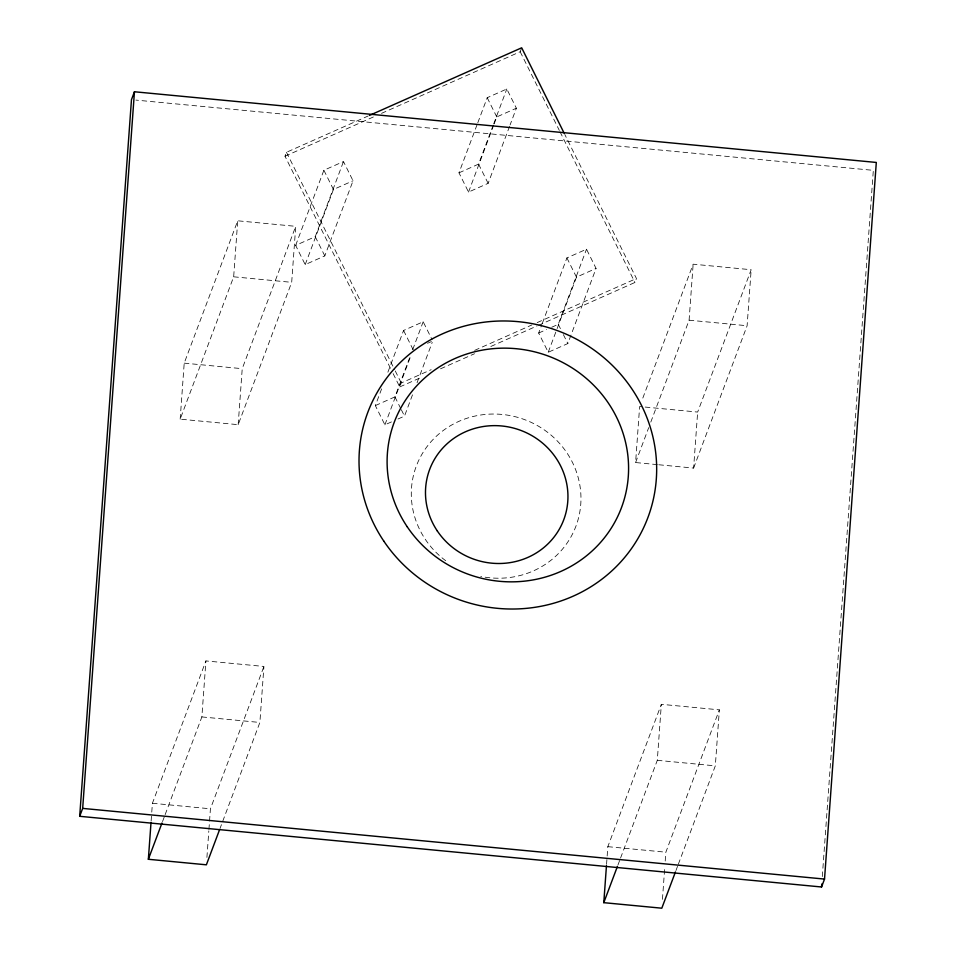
<?xml version="1.0" encoding="UTF-8"?>
<svg xmlns="http://www.w3.org/2000/svg" width="956" height="956" viewBox="0 0 956 956"><rect width="100%" height="100%" fill="white"/><g stroke="black" fill="none" stroke-linecap="round" stroke-linejoin="round"><path stroke-width="0.72" stroke-dasharray="4.78 3.58" d="M151.132 820.953L151.657 813.592M151.765 812.11L152.41 803.267L205.91 660.919L263.928 666.452L259.877 722.461L220.011 828.517M180.17 419.158L184.209 363.149L237.721 220.8L295.727 226.333L291.688 282.331L238.175 424.679L180.17 419.158L233.67 276.81L237.721 220.8M165.149 814.62L201.871 716.928L205.91 660.919M206.914 857.436L208.826 830.907M208.934 829.438L210.428 808.8L263.928 666.452M238.175 424.679L242.226 368.681L295.727 226.333M606.558 864.355L607.837 846.669L661.337 704.321L719.354 709.842L715.315 765.852L678.067 864.941M657.346 464.628L635.597 462.549L639.636 406.539L697.653 412.072L751.165 269.723L693.148 264.191L641.739 400.958M620.575 858.01L657.298 760.319L661.337 704.321M650.809 422.074L689.097 320.2L693.148 264.191M662.448 899.357L664.79 866.937M665.209 861.033L665.854 852.19L719.354 709.842M658.803 464.759L693.614 468.082L697.653 412.072M693.614 468.082L747.114 325.733L751.165 269.723M822.303 876.58L873.33 170.347L135.943 100.093M390.466 368.263L284.996 156.234L286.477 152.279L368.048 116.046M295.643 245.381L323.881 170.252L343.479 161.552L353.039 180.78L324.801 255.897L305.203 264.609L295.643 245.381L315.241 236.682L343.479 161.552M305.203 264.609L333.441 189.479L353.039 180.78M162.52 821.598L164.623 816.018M509.572 126.312L488.134 183.349L468.536 192.06L458.976 172.833L477.271 124.137M477.797 122.75L487.213 97.703L506.811 88.992L516.371 108.219L510.098 124.913M391.434 421.919L384.898 424.823L375.338 405.595L381.611 388.901M387.885 372.207L403.575 330.465L423.173 321.766L432.1 339.703M381.516 113.358L520.195 51.755L521.677 47.8M458.976 172.833L478.574 164.121L493.212 125.164M493.738 123.778L506.811 88.992M468.536 192.06L493.643 125.272M494.156 123.886L496.773 116.931L516.371 108.219M375.338 405.595L394.936 396.883L409.574 357.938M412.717 349.585L423.173 321.766M384.898 424.823L410.518 356.648M393.119 373.605L399.751 386.929L401.245 382.986L431.156 369.697M397.971 419.015L404.496 416.111L412.861 393.848M417.055 382.723L432.22 342.379M542.327 323.307L566.908 257.917L586.506 249.205L596.066 268.433L567.828 343.562L548.23 352.262L538.67 333.046L541.801 324.693M551.731 327.239L558.268 324.335L586.506 249.205M548.23 352.262L556.595 330.011M557.121 328.613L576.468 277.144L596.066 268.433M538.431 325.339L634.951 282.462L636.445 278.507L564.793 134.485M635.597 462.549L648.706 427.655M617.958 864.989L620.05 859.408M675.964 870.522L677.541 866.327M284.996 156.234L373.366 116.979M427.511 343.312L431.431 341.567M474.654 350.374L531.763 325.004M537.2 322.59L636.445 278.507M399.751 386.929L421.512 377.273M440.537 368.813L474.535 353.72M490.846 346.478L537.069 325.936M538.67 333.046L546.509 329.557M233.67 276.81L291.688 282.331M689.097 320.2L747.114 325.733M184.209 363.149L242.226 368.681M201.871 716.928L259.877 722.461M657.298 760.319L715.315 765.852M152.41 803.267L210.428 808.8M607.837 846.669L665.854 852.19M520.195 51.755L559.332 130.434M560.001 131.773L634.951 282.462M487.213 97.703L496.773 116.931M566.908 257.917L576.468 277.144M478.574 164.121L488.134 183.349M558.268 324.335L560.825 329.462M563.371 334.588L567.828 343.562M323.881 170.252L333.441 189.479M403.575 330.465L413.135 349.693M286.477 152.279L394.613 369.649M395.27 370.976L401.245 382.986M315.241 236.682L324.801 255.897M394.936 396.883L400.672 408.427M401.317 409.706L404.496 416.111M445.723 560.73A85.275 81.63 20.6 0 1 450.909 425.444A85.275 81.63 20.6 0 1 579.444 482.959A85.275 81.63 20.6 0 1 480.737 576.396"/><path stroke-width="1.43" d="M79.695 816.305L131.474 99.663L134.449 91.764L876.305 162.448L824.526 879.078L821.551 886.989L79.695 816.305L82.67 808.394L134.449 91.764M219.486 829.916L206.376 864.81L148.359 859.277L151.024 822.435M675.45 871.92L661.803 908.2L603.786 902.667L606.451 865.825M821.551 886.989L821.766 884.013M148.359 859.277L161.994 822.997M603.786 902.667L617.433 866.387M369.41 115.437L521.677 47.8L564.136 133.147M82.67 808.394L824.526 879.078M383.81 541.12A149.602 143.221 20.6 0 0 641.094 532.815A149.602 143.221 20.6 0 0 498.602 321.049A149.602 143.221 20.6 0 0 383.81 541.12M407.208 526.756A121.376 116.202 20.6 0 0 615.951 520.016A121.376 116.202 20.6 0 0 500.346 348.211A121.376 116.202 20.6 0 0 407.208 526.756M437.346 531.01A71.616 68.557 20.6 0 0 560.503 527.031A71.616 68.557 20.6 0 0 492.304 425.671A71.616 68.557 20.6 0 0 437.346 531.01"/></g></svg>
